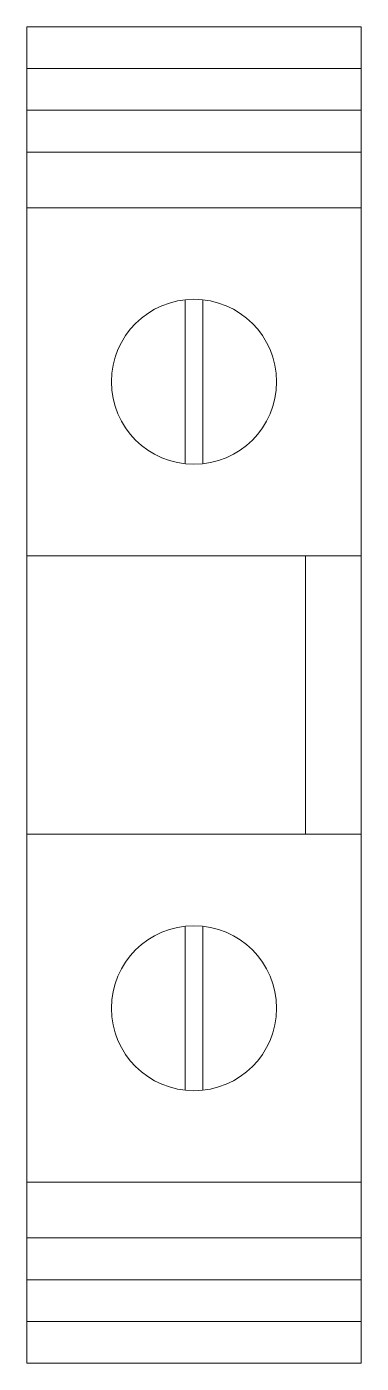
# Model space of a CAD drawing. Header units: millimetres. Extents: x 0 to 12, y 0 to 48.
import ezdxf

# ---------------------------------------------------------------- set-up
doc = ezdxf.new("R2010")
doc.units = ezdxf.units.MM
doc.layers.add('hw_VTP', color=7, linetype='Continuous', lineweight=13)

# ---------------------------------------------------------------- blocks, each defined once
blk = doc.blocks.new('CTS25')
at = {"layer": 'hw_VTP', "color": 6}
for p, q in [((0, 22.5), (12, 22.5)), ((0, 21), (12, 21)), ((0, 19.5), (12, 19.5)), ((0, -19.5), (12, -19.5)), ((0, -21), (12, -21)), ((0, -22.5), (12, -22.5))]:
    blk.add_line(p, q, dxfattribs=at)
at = {"layer": 'hw_VTP'}
for p, q in [((0, 17.5), (12, 17.5)), ((5.68206, 14.1939), (5.68206, 8.30616)), ((6.318, 14.1939), (6.318, 8.30616)), ((0, 5), (12, 5)), ((10, 5), (10, -5)), ((0, -5), (12, -5)), ((5.68206, -14.1939), (5.68206, -8.30616)), ((6.318, -14.1939), (6.318, -8.30616)), ((0, -17.5), (12, -17.5))]:
    blk.add_line(p, q, dxfattribs=at)
blk.add_lwpolyline([(12, -24), (12, 24), (0, 24), (0, -24)], close=True, dxfattribs=at)
for centre in [(6, 11.25), (6, -11.25)]:
    blk.add_circle(centre, 2.961, dxfattribs=at)

msp = doc.modelspace()

# ---------------------------------------------------------------- block references
msp.add_blockref('CTS25', (0, 24))

doc.saveas('drawing.dxf')
